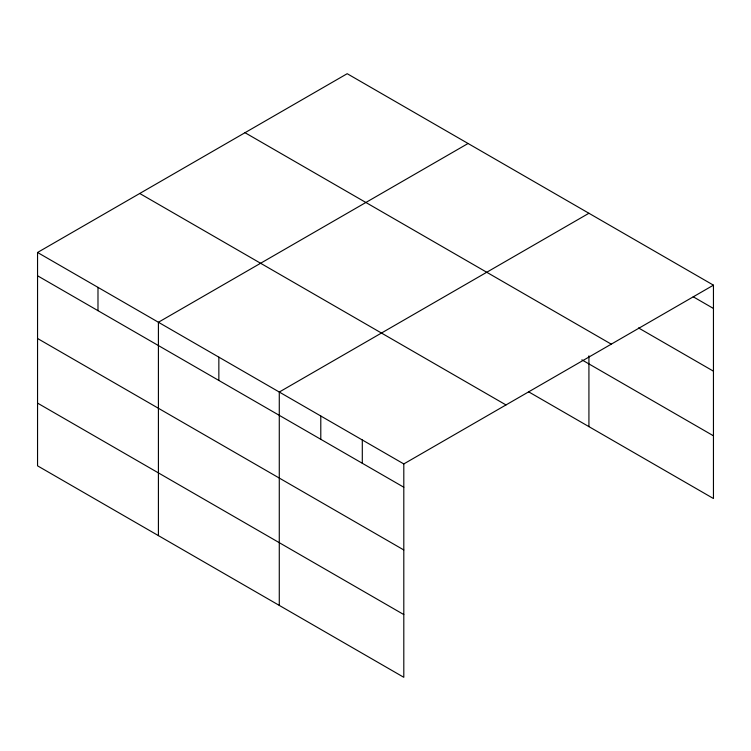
<?xml version="1.0" encoding="UTF-8"?>
<svg xmlns="http://www.w3.org/2000/svg" width="751" height="751" viewBox="0 0 751 751"><rect width="100%" height="100%" fill="white"/><g stroke="black" fill="none" stroke-linecap="round" stroke-linejoin="round"><path stroke-width="1.13" d="M403.803 549.957L403.803 463.93L37.55 252.477L37.55 465.836L403.803 677.299L403.803 549.957L37.55 338.494M37.55 252.477L347.197 73.701L713.45 285.164L713.45 498.523L528.488 391.74M468.061 143.488L158.414 322.254L158.414 535.623M588.925 213.265L279.278 392.041L279.278 605.4M403.803 463.93L713.45 285.164M693.201 296.776L713.45 308.464M638.528 327.934L713.45 371.182M245.014 132.702L611.267 344.155M581.875 359.842L713.45 435.805M139.733 193.476L505.986 404.939M37.55 275.777L403.803 487.23M37.55 403.118L403.803 614.571M588.925 355.833L588.925 426.634M362.301 439.964L362.301 463.273M320.79 415.998L320.79 439.307M218.851 357.147L218.851 380.447M97.987 287.37L97.987 310.67"/></g></svg>
